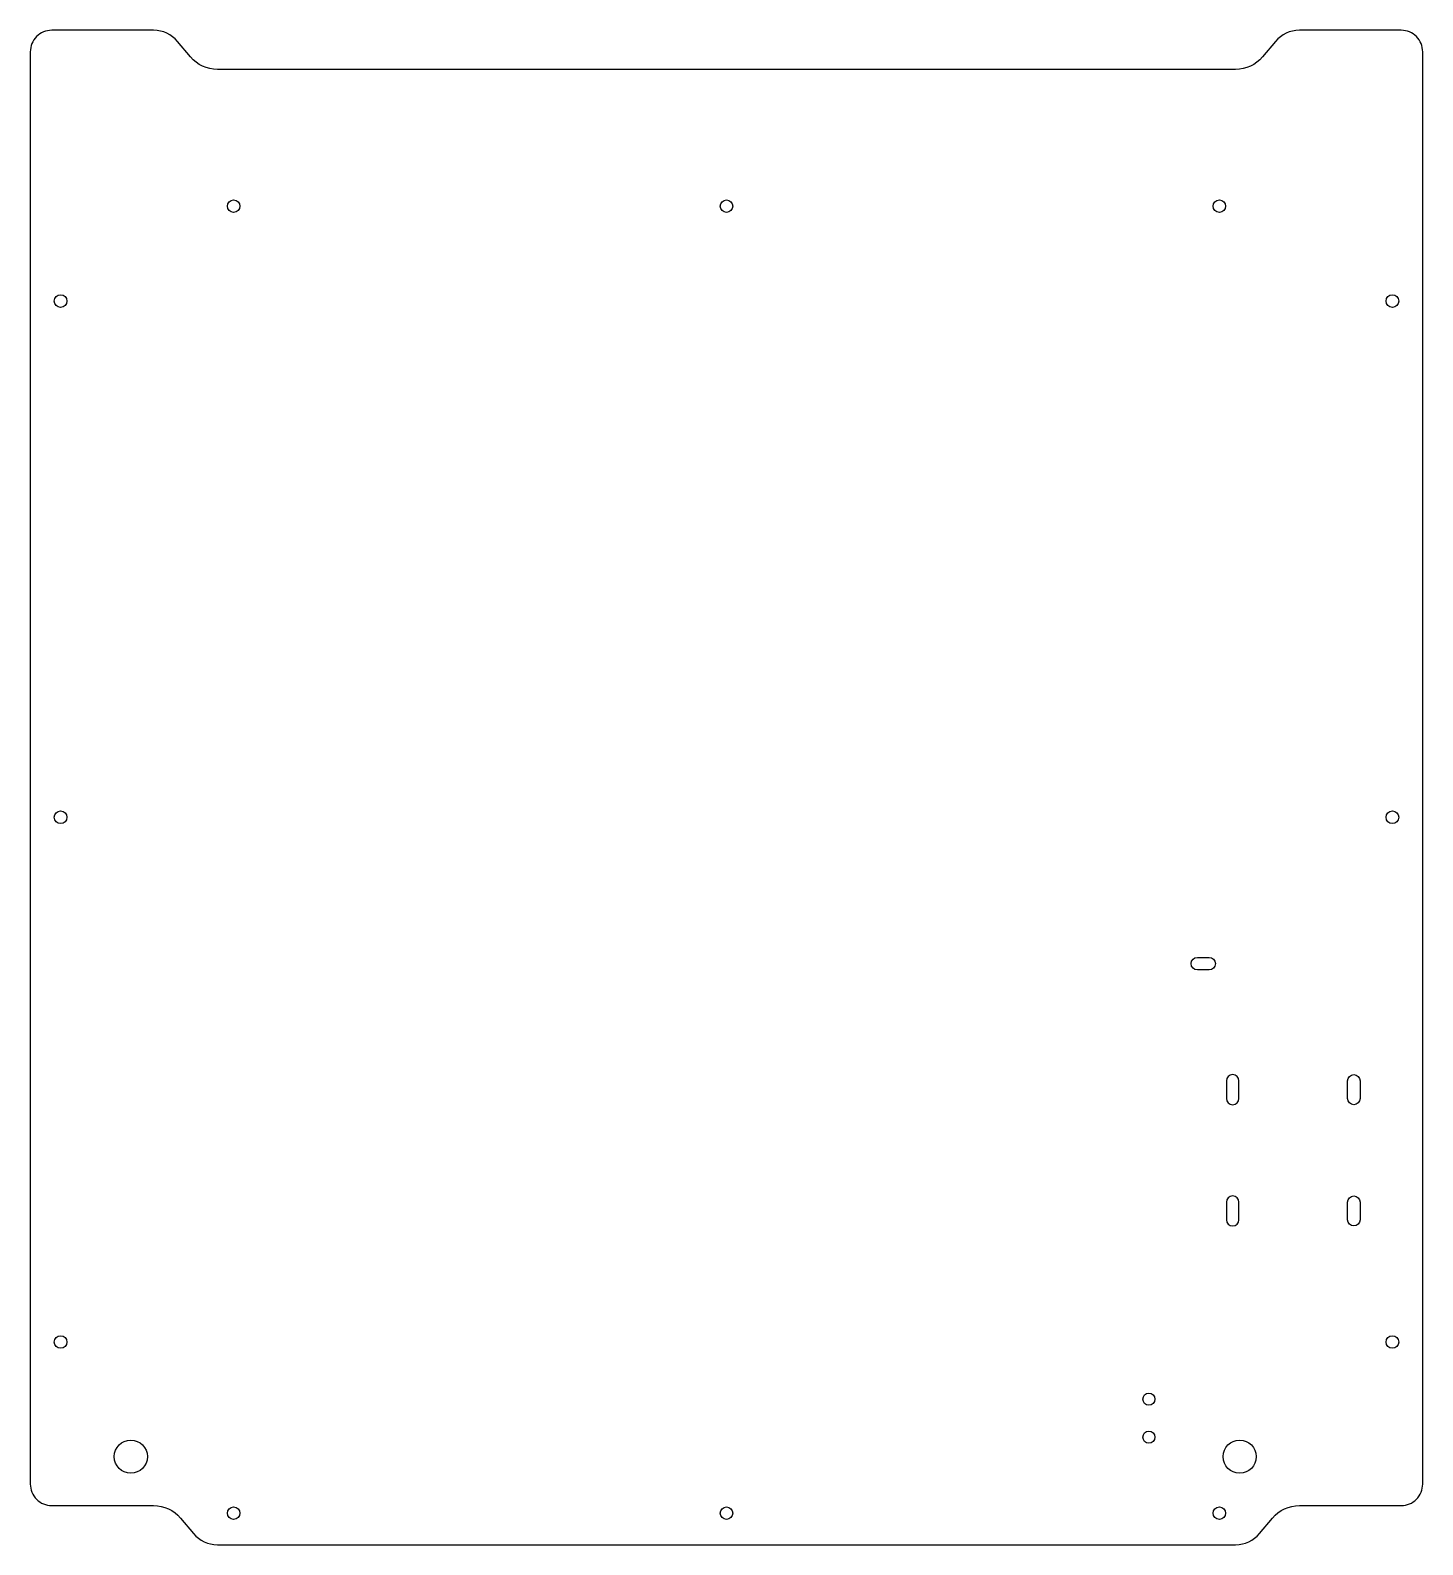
# Model space of a CAD drawing. Extents: x -178 to 178, y -194 to 194.
import ezdxf

# ---------------------------------------------------------------- set-up
doc = ezdxf.new("R2010")
doc.units = 0
doc.layers.get('0').update_dxf_attribs({"linetype": 'CONTINUOUS'})

msp = doc.modelspace()

# ---------------------------------------------------------------- linework, layer by layer
for points in [[(139.57, -186.71, -0.221695), (146.46, -183.5), (172.5, -183.5, 0.414214), (178, -178), (178, 188, 0.414214), (172.5, 193.5), (146.46, 193.5, 0.221695), (140.34, 190.64), (137.04, 186.71, -0.221695), (130.15, 183.5), (-130.15, 183.5, -0.221695), (-137.04, 186.71), (-140.34, 190.64, 0.221695), (-146.46, 193.5), (-172.5, 193.5, 0.414214), (-178, 188), (-178, -178, 0.414214), (-172.5, -183.5), (-146.46, -183.5, -0.221695), (-139.57, -186.71), (-136.27, -190.64, 0.221695), (-130.15, -193.5), (130.15, -193.5, 0.221695), (136.27, -190.64)], [(120.4, -46.6, -1), (120.4, -43.4), (123.4, -43.4, -1), (123.4, -46.6)], [(131, -79.45), (131, -74.95, 1), (127.8, -74.95), (127.8, -79.45, 1)], [(158.8, -74.95, -1), (162, -74.95), (162, -79.45, -1), (158.8, -79.45)], [(131, -110.45), (131, -105.95, 1), (127.8, -105.95), (127.8, -110.45, 1)], [(162, -110.45, -1), (158.8, -110.45), (158.8, -105.95, -1), (162, -105.95)]]:
    msp.add_lwpolyline(points, format="xyb", close=True)
for centre, radius in [((-126, 148.55), 1.6), ((0, 148.55), 1.6), ((126, 148.55), 1.6), ((-170.25, 124.3), 1.6), ((170.25, 124.3), 1.6), ((-170.25, -7.6), 1.6), ((170.25, -7.6), 1.6), ((-170.25, -141.7), 1.6), ((170.25, -141.7), 1.6), ((108, -156.3), 1.55), ((108, -166), 1.55), ((-152.3, -171), 4.25), ((131.2, -171), 4.25), ((-126, -185.45), 1.6), ((0, -185.45), 1.6), ((126, -185.45), 1.6)]:
    msp.add_circle(centre, radius)

doc.saveas('drawing.dxf')
